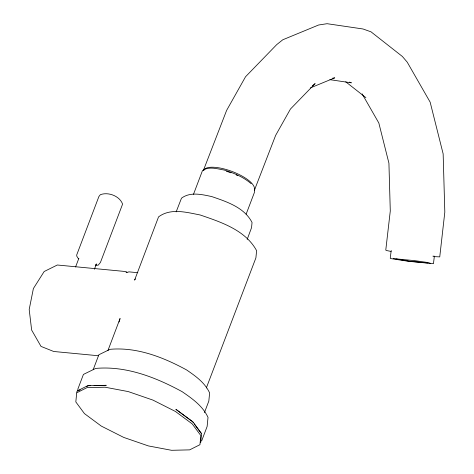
<?xml version="1.0" encoding="UTF-8"?>
<svg xmlns="http://www.w3.org/2000/svg" width="474" height="474" viewBox="0 0 474 474"><rect width="100%" height="100%" fill="white"/><g stroke="black" fill="none" stroke-linecap="round" stroke-linejoin="round"><path stroke-width="0.71" d="M77.742 390.949L77.949 388.834L83.424 374.424L95.73 368.411C126.197 365.709 155.822 377.351 182.129 391.672C192.26 398.64 202.653 405.88 208.021 417.369L207.12 426.523L201.646 440.933M200.686 442.734L201.586 433.615L192.965 421.937L175.866 409.305L192.527 421.641L193.38 422.802M254.793 188.593L254.414 192.432L246.154 214.141M203.678 170.593L203.814 169.325L226.608 110.424L245.55 76.741L276.727 44.609L282.788 39.775L318.605 25.004L327.078 23.7L363.031 28.985L371.035 31.841L402.379 56.477L407.237 62.183L430.155 102.159L443.149 153.878L444.813 212.162L439.748 256.878L433.906 256.606M119.057 322.018L120.07 318.492L107.918 350.588M247.185 239.406L251.54 227.686L252.049 222.502C244.388 207.411 226.643 201.681 211.671 196.55C201.8 194.488 190.335 191.585 181.483 198.179L176.162 211.884M75.567 267.004L78.88 258.289M94.403 269.268L96.441 263.905L95.392 265.244M93.165 369.732L98.859 354.753L110.027 349.314C137.016 346.921 163.263 357.236 186.566 369.921C195.626 376.125 204.892 382.648 209.632 392.934L208.827 401.069L204.43 412.641M193.481 194.322L202.493 170.569C208.939 166.113 217.157 168.833 224.202 170.048C233.901 172.974 243.387 177.039 251.161 183.669M203.767 170.563L204.116 169.639A27.113 9.184 20.8 0 1 224.907 169.147A27.113 9.184 20.8 0 1 250.728 182.188A27.113 9.367 21.2 0 1 254.479 188.379M206.332 387.963L255.901 257.88L256.606 250.675C245.455 230.05 221.008 222.116 200.152 214.977C186.62 212.376 170.735 207.778 158.553 216.879L134.604 280.116L135.374 278.908M254.414 190.21L275.631 135.392L290.449 109.038L315.121 83.608L312.372 85.806M76.776 391.868L77.463 390.837L87.743 385.67L106.253 385.309L94.071 385.599M78.169 390.849L80.076 389.895M86.434 386.695L88.342 385.735L90.493 385.682M310.417 87.886L334.774 77.843L332.659 78.169M95.529 265.345L98.237 265.144L100.423 262.466L122.594 204.11C119.679 195.94 108.084 191.656 100.31 194.725L98.894 196.532L76.729 254.888L76.741 256.096L78.441 258.816M432.892 256.161L434.368 256.197L433.455 263.692L408.469 261.304L390.606 258.561L390.256 258.223L391.163 250.728L391.512 251.072M393.183 258.591L414.786 260.659L427.133 262.418L430.528 263.319M427.69 262.963L409.376 261.21L396.027 258.952M137.827 272.704L128.827 271.845L127.731 272.295L126.09 272.135M98.586 355.773L53.686 351.477L41.013 346.405L31.64 330.052L29.187 309.481L33.387 288.542L44.165 271.519L57.324 265.007L125.041 271.483L127.044 272.283M329.886 79.673L351.4 82.837L349.397 82.121M390.695 251.356L386.221 250.473L385.783 250.047L390.286 210.989L388.923 163.169L378.833 123.003L362.124 93.858M226.371 171.221L231.022 172.826M236.289 174.947L237.581 175.605M345.706 81.789L365.898 97.662M194.233 423.957L201.059 433.206M76.717 392.804L75.816 401.922L84.437 413.601L101.258 426.067L123.726 437.419L148.415 445.927L171.57 450.3L189.659 449.867L199.939 444.701L200.84 435.588L192.219 423.904L175.398 411.444L152.93 400.092L128.241 391.583L105.086 387.211L86.991 387.637L76.717 392.804"/></g></svg>
